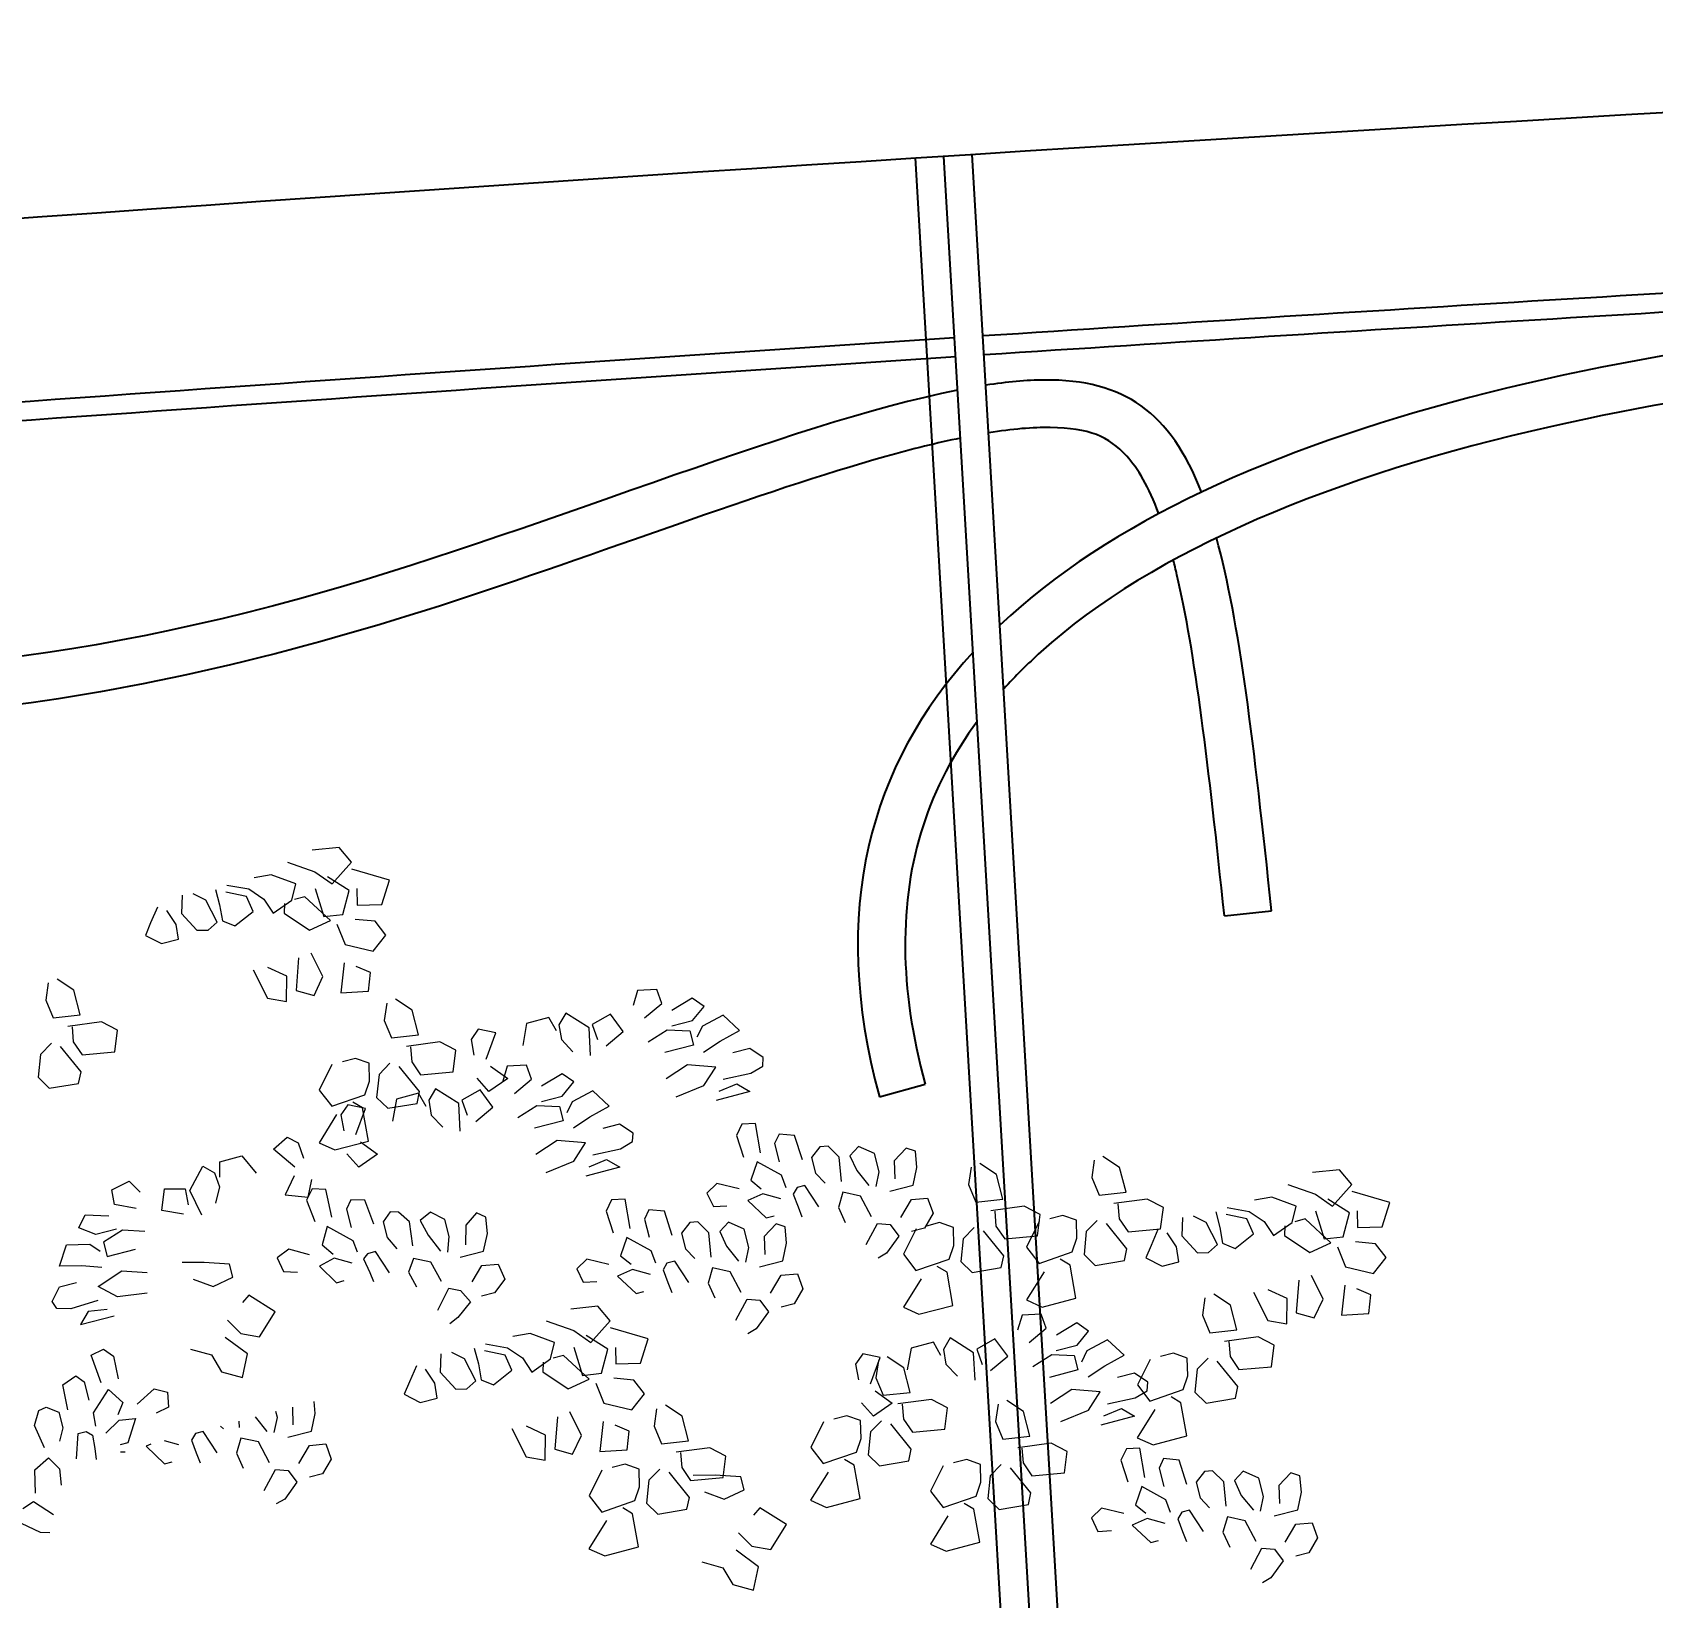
# Model space of a CAD drawing. Header units: metres. Extents: x 10 to 239, y 2 to 253.
# Drawn here: x 50.102 to 51.81, y 174.315 to 175.965 of the extents above; entities that cross this region are included whole.
import ezdxf

# ---------------------------------------------------------------- set-up
doc = ezdxf.new("R2010")
doc.units = ezdxf.units.M
doc.header["$MEASUREMENT"] = 0
doc.layers.get('Defpoints').update_dxf_attribs({"color": 9})
for name, color, linetype in [('-cotas', 252, 'Continuous'), ('1', 7, 'Continuous'), ('1estruct arco', 7, 'Continuous'), ('1lianas', 9, 'Continuous')]:
    doc.layers.add(name, color=color, linetype=linetype)
doc.layers.add('bloques veg', color=7, linetype='Continuous', lineweight=0, true_color=0xbbd5a5)
doc.styles.get("Standard").update_dxf_attribs({"font": 'arial.ttf'})
doc.dimstyles.get("Standard").update_dxf_attribs({"dimtxt": 0.18, "dimasz": 0.18, "dimexe": 0.18, "dimexo": 0.0625, "dimgap": 0.09, "dimtad": 0, "dimtih": 1, "dimtoh": 1, "dimdec": 4, "dimzin": 0, "dimdsep": 46, "dimtxsty": 'Standard', "dimcen": 0.09, "dimadec": 0, "dimazin": 0, "dimtfac": 1, "dimtdec": 4, "dimtofl": 0, "dimtmove": 0, "dimatfit": 3, "dimfxl": 1, "dimtolj": 1, "dimtzin": 0, "dimarcsym": 0})

# ---------------------------------------------------------------- blocks, each defined once
blk = doc.blocks.new('*D90')
at = {"layer": '-cotas', "color": 0, "lineweight": -2, "transparency": 16777216}
for p, q in [((35.5997, 175.5332), (35.5997, 162.1857)), ((89.3642, 175.5332), (89.3642, 162.1857)), ((35.7797, 162.3657), (58.2102, 162.3657)), ((89.1842, 162.3657), (59.8709, 162.3657))]:
    blk.add_line(p, q, dxfattribs=at)
at = {"layer": '-cotas', "color": 0, "transparency": 16777216}
for points in [[(35.7797, 162.3957), (35.7797, 162.3357), (35.5997, 162.3657)], [(89.1842, 162.3957), (89.1842, 162.3357), (89.3642, 162.3657)]]:
    blk.add_solid(points, dxfattribs=at)
at = {"layer": 'Defpoints', "color": 0, "transparency": 16777216}
for p in [(35.5997, 175.5957), (89.3642, 175.5957), (89.3642, 162.3657)]:
    blk.add_point(p, dxfattribs=at)
at = {"layer": '-cotas', "color": 0, "transparency": 16777216, "insert": (59.0405, 162.3657), "char_height": 0.3, "attachment_point": 5}
blk.add_mtext('\\A1;53.7645', dxfattribs=at)
blk = doc.blocks.new('A$C0C3707A3')
at = {"layer": 'bloques veg'}
for p, q in [((2.0674, 0.6188), (2.0448, 0.6163)), ((2.0777, 0.6064), (2.0674, 0.6188)), ((2.0243, 0.6061), (2.0473, 0.5983)), ((2.0473, 0.5983), (2.0617, 0.5882)), ((2.0617, 0.5882), (2.0777, 0.6064)), ((2.1096, 0.5917), (2.0781, 0.6007)), ((1.9642, 0.583), (1.9677, 0.57)), ((1.9736, 0.5867), (1.992, 0.5835)), ((1.992, 0.5835), (2.0046, 0.5752)), ((2.0108, 0.5955), (1.9964, 0.5928)), ((2.0314, 0.5882), (2.0108, 0.5955)), ((2.0281, 0.5745), (2.0314, 0.5882)), ((2.0476, 0.5844), (2.055, 0.5608)), ((2.0759, 0.5827), (2.0577, 0.5941)), ((2.0824, 0.5844), (2.0827, 0.5706)), ((2.1034, 0.5714), (2.1096, 0.5917)), ((1.9364, 0.5779), (1.9359, 0.5626)), ((1.9561, 0.5739), (1.9454, 0.5791)), ((1.9657, 0.5555), (1.9561, 0.5739)), ((1.9677, 0.57), (1.9701, 0.5567)), ((1.9902, 0.5772), (1.9729, 0.5807)), ((1.9958, 0.5647), (1.9902, 0.5772)), ((2.0046, 0.5752), (2.0125, 0.5634)), ((2.0125, 0.5634), (2.0281, 0.5745)), ((2.0219, 0.5717), (2.0217, 0.5635)), ((2.0389, 0.5774), (2.0303, 0.5751)), ((2.0605, 0.5576), (2.0389, 0.5774)), ((2.0708, 0.5627), (2.0759, 0.5827)), ((2.0827, 0.5706), (2.1034, 0.5714)), ((1.9159, 0.5677), (1.9101, 0.5546)), ((1.9314, 0.5533), (1.9236, 0.5651)), ((1.9359, 0.5626), (1.9489, 0.5487)), ((1.9701, 0.5567), (1.9805, 0.5525)), ((1.9805, 0.5525), (1.9958, 0.5647)), ((2.0217, 0.5635), (2.043, 0.5494)), ((2.043, 0.5494), (2.0605, 0.5576)), ((2.055, 0.5608), (2.0708, 0.5627)), ((2.0979, 0.5572), (2.0812, 0.5585)), ((2.1068, 0.5456), (2.0979, 0.5572)), ((1.9101, 0.5546), (1.9059, 0.5441)), ((1.9059, 0.5441), (1.9194, 0.5373)), ((1.9335, 0.5411), (1.9314, 0.5533)), ((1.9489, 0.5487), (1.9582, 0.5488)), ((1.9582, 0.5488), (1.9657, 0.5555)), ((2.066, 0.5545), (2.0729, 0.5377)), ((2.0964, 0.5323), (2.1068, 0.5456)), ((1.9194, 0.5373), (1.9335, 0.5411)), ((2.0545, 0.5107), (2.0446, 0.5301)), ((2.0729, 0.5377), (2.0964, 0.5323)), ((1.9961, 0.5159), (2.0082, 0.4924)), ((2.0243, 0.5107), (2.0083, 0.5181)), ((2.0341, 0.5261), (2.0321, 0.4988)), ((2.0723, 0.5224), (2.0697, 0.4973)), ((2.0943, 0.5143), (2.0824, 0.5193)), ((1.8248, 0.5038), (1.8229, 0.4893)), ((1.8462, 0.4979), (1.8322, 0.5069)), ((2.0241, 0.4897), (2.0243, 0.5107)), ((2.0472, 0.4947), (2.0545, 0.5107)), ((2.0926, 0.4988), (2.0943, 0.5143)), ((2.3338, 0.5017), (2.3177, 0.5009)), ((2.3381, 0.4901), (2.3338, 0.5017)), ((1.8229, 0.4893), (1.8291, 0.4747)), ((1.8517, 0.4773), (1.8462, 0.4979)), ((2.0082, 0.4924), (2.0241, 0.4897)), ((2.0321, 0.4988), (2.0472, 0.4947)), ((2.0697, 0.4973), (2.0926, 0.4988)), ((2.108, 0.4889), (2.1061, 0.4744)), ((2.1294, 0.483), (2.1153, 0.4921)), ((2.3177, 0.5009), (2.3141, 0.4883)), ((2.3238, 0.4781), (2.3381, 0.4901)), ((2.3636, 0.4946), (2.3466, 0.4842)), ((2.3735, 0.4879), (2.3636, 0.4946)), ((2.3639, 0.4761), (2.3735, 0.4879)), ((1.8291, 0.4747), (1.8517, 0.4773)), ((2.1061, 0.4744), (2.1123, 0.4598)), ((2.1349, 0.4624), (2.1294, 0.483)), ((2.2437, 0.4776), (2.2252, 0.4726)), ((2.2502, 0.4665), (2.2437, 0.4776)), ((2.2578, 0.4814), (2.2522, 0.4717)), ((2.2774, 0.4692), (2.2578, 0.4814)), ((2.2952, 0.4809), (2.28, 0.4722)), ((2.306, 0.4664), (2.2952, 0.4809)), ((2.3466, 0.4714), (2.3639, 0.4761)), ((2.3895, 0.4806), (2.3722, 0.4713)), ((2.4033, 0.468), (2.3895, 0.4806)), ((1.8695, 0.4716), (1.8415, 0.4675)), ((1.8451, 0.4673), (1.8461, 0.4548)), ((1.883, 0.4647), (1.8695, 0.4716)), ((1.8809, 0.4467), (1.883, 0.4647)), ((2.1123, 0.4598), (2.1349, 0.4624)), ((2.1847, 0.4676), (2.1789, 0.459)), ((2.1995, 0.4646), (2.1847, 0.4676)), ((2.1914, 0.4426), (2.1995, 0.4646)), ((2.2252, 0.4726), (2.222, 0.4543)), ((2.2522, 0.4717), (2.2544, 0.4595)), ((2.2788, 0.4463), (2.2774, 0.4692)), ((2.28, 0.4722), (2.2846, 0.4595)), ((2.2918, 0.4544), (2.306, 0.4664)), ((2.3269, 0.458), (2.3428, 0.4681)), ((2.3428, 0.4681), (2.3616, 0.4673)), ((2.3616, 0.4673), (2.3648, 0.4554)), ((2.3722, 0.4713), (2.3677, 0.462)), ((2.3871, 0.459), (2.4033, 0.468)), ((1.8279, 0.4534), (1.8188, 0.444)), ((1.8528, 0.4298), (1.8355, 0.4508)), ((1.8461, 0.4548), (1.8537, 0.444)), ((2.1527, 0.4567), (2.1247, 0.4527)), ((2.1283, 0.4525), (2.1293, 0.4399)), ((2.1662, 0.4498), (2.1527, 0.4567)), ((2.1641, 0.4318), (2.1662, 0.4498)), ((2.1789, 0.459), (2.1813, 0.4457)), ((2.2544, 0.4595), (2.2641, 0.4493)), ((2.3648, 0.4554), (2.341, 0.449)), ((2.3734, 0.4495), (2.3871, 0.459)), ((2.412, 0.4529), (2.3979, 0.4491)), ((2.4233, 0.4454), (2.412, 0.4529)), ((1.8188, 0.444), (1.8169, 0.4249)), ((1.8537, 0.444), (1.8809, 0.4467)), ((2.0626, 0.4372), (2.052, 0.4158)), ((2.0821, 0.4424), (2.0713, 0.4395)), ((2.0936, 0.4385), (2.0821, 0.4424)), ((2.0941, 0.4235), (2.0936, 0.4385)), ((2.1111, 0.4386), (2.102, 0.4291)), ((2.136, 0.415), (2.1187, 0.436)), ((2.1293, 0.4399), (2.1368, 0.4292)), ((2.1953, 0.4367), (2.2097, 0.4266)), ((2.2092, 0.4369), (2.2056, 0.4243)), ((2.2253, 0.4377), (2.2092, 0.4369)), ((2.2296, 0.4261), (2.2253, 0.4377)), ((2.3599, 0.4389), (2.3421, 0.4272)), ((2.3837, 0.4371), (2.3599, 0.4389)), ((2.3738, 0.4217), (2.3837, 0.4371)), ((2.4129, 0.4322), (2.4229, 0.4383)), ((2.4229, 0.4383), (2.4233, 0.4454)), ((1.8169, 0.4249), (1.8263, 0.4158)), ((1.8508, 0.42), (1.8528, 0.4298)), ((2.0902, 0.412), (2.0941, 0.4235)), ((2.102, 0.4291), (2.1001, 0.41)), ((2.1368, 0.4292), (2.1641, 0.4318)), ((2.194, 0.4154), (2.184, 0.4267)), ((2.2097, 0.4266), (2.194, 0.4154)), ((2.2153, 0.4141), (2.2296, 0.4261)), ((2.2551, 0.4306), (2.2381, 0.4202)), ((2.265, 0.424), (2.2551, 0.4306)), ((2.2554, 0.4121), (2.265, 0.424)), ((2.3508, 0.4121), (2.3738, 0.4217)), ((2.3867, 0.417), (2.4014, 0.4233)), ((2.3898, 0.4272), (2.4129, 0.4322)), ((2.4014, 0.4233), (2.4124, 0.4169)), ((1.8263, 0.4158), (1.8508, 0.42)), ((2.052, 0.4158), (2.0626, 0.4023)), ((2.0626, 0.4023), (2.0902, 0.412)), ((2.1001, 0.41), (2.1095, 0.4009)), ((2.1167, 0.4087), (2.1135, 0.3903)), ((2.1352, 0.4136), (2.1167, 0.4087)), ((2.134, 0.4051), (2.136, 0.415)), ((2.1417, 0.4025), (2.1352, 0.4136)), ((2.1493, 0.4174), (2.1437, 0.4078)), ((2.1437, 0.4078), (2.1459, 0.3955)), ((2.1689, 0.4052), (2.1493, 0.4174)), ((2.1867, 0.4169), (2.1715, 0.4082)), ((2.1715, 0.4082), (2.1761, 0.3955)), ((2.1975, 0.4024), (2.1867, 0.4169)), ((2.2381, 0.4074), (2.2554, 0.4121)), ((2.2637, 0.4073), (2.2592, 0.398)), ((2.281, 0.4166), (2.2637, 0.4073)), ((2.2948, 0.404), (2.281, 0.4166)), ((2.4124, 0.4169), (2.3841, 0.4093)), ((2.0668, 0.3953), (2.0522, 0.3716)), ((2.0762, 0.4036), (2.0704, 0.3951)), ((2.0704, 0.3951), (2.0728, 0.3818)), ((2.091, 0.4006), (2.0762, 0.4036)), ((2.0885, 0.4011), (2.0803, 0.4059)), ((2.0829, 0.3787), (2.091, 0.4006)), ((2.0936, 0.3734), (2.0885, 0.4011)), ((2.1095, 0.4009), (2.134, 0.4051)), ((2.1459, 0.3955), (2.1556, 0.3853)), ((2.1703, 0.3823), (2.1689, 0.4052)), ((2.1833, 0.3904), (2.1975, 0.4024)), ((2.2184, 0.394), (2.2343, 0.4041)), ((2.2343, 0.4041), (2.2531, 0.4033)), ((2.2531, 0.4033), (2.2563, 0.3914)), ((2.2649, 0.3855), (2.2786, 0.395)), ((2.2786, 0.395), (2.2948, 0.404)), ((2.2563, 0.3914), (2.2324, 0.385)), ((2.3035, 0.3889), (2.2894, 0.3851)), ((2.3148, 0.3815), (2.3035, 0.3889)), ((2.3144, 0.3744), (2.3148, 0.3815)), ((2.4057, 0.3895), (2.4013, 0.3802)), ((2.4013, 0.3802), (2.4073, 0.362)), ((2.4172, 0.3903), (2.4057, 0.3895)), ((2.4214, 0.3658), (2.4172, 0.3903)), ((2.4369, 0.3816), (2.4333, 0.3736)), ((2.45, 0.3805), (2.4369, 0.3816)), ((2.4567, 0.3601), (2.45, 0.3805)), ((2.0142, 0.366), (2.0254, 0.3761)), ((2.0321, 0.3511), (2.0142, 0.366)), ((2.0254, 0.3761), (2.0348, 0.3716)), ((2.0348, 0.3716), (2.0394, 0.3588)), ((2.0522, 0.3716), (2.0654, 0.3658)), ((2.0654, 0.3658), (2.0936, 0.3734)), ((2.0868, 0.3727), (2.1012, 0.3626)), ((2.2514, 0.3749), (2.2336, 0.3632)), ((2.2752, 0.3732), (2.2514, 0.3749)), ((2.2653, 0.3577), (2.2752, 0.3732)), ((2.2813, 0.3632), (2.3044, 0.3682)), ((2.3044, 0.3682), (2.3144, 0.3744)), ((2.4333, 0.3736), (2.4373, 0.3584)), ((2.4712, 0.371), (2.4643, 0.3622)), ((2.478, 0.3717), (2.4712, 0.371)), ((2.4874, 0.3626), (2.478, 0.3717)), ((2.5036, 0.3716), (2.4964, 0.3638)), ((2.5168, 0.3658), (2.5036, 0.3716)), ((2.5434, 0.3706), (2.5335, 0.3598)), ((2.5511, 0.368), (2.5434, 0.3706)), ((2.5524, 0.3544), (2.5511, 0.368)), ((1.9693, 0.3424), (1.9694, 0.3552)), ((1.9694, 0.3552), (1.9878, 0.3602)), ((1.9878, 0.3602), (1.9998, 0.3459)), ((2.0855, 0.3514), (2.0755, 0.3627)), ((2.1012, 0.3626), (2.0855, 0.3514)), ((2.2423, 0.3481), (2.2653, 0.3577)), ((2.3039, 0.3529), (2.2756, 0.3454)), ((2.2782, 0.353), (2.2928, 0.3593)), ((2.2928, 0.3593), (2.3039, 0.3529)), ((2.4188, 0.3581), (2.4136, 0.3428)), ((2.4392, 0.3473), (2.4188, 0.3581)), ((2.4643, 0.3622), (2.4677, 0.3491)), ((2.4894, 0.3422), (2.4874, 0.3626)), ((2.4964, 0.3638), (2.5021, 0.3514)), ((2.5209, 0.3506), (2.5168, 0.3658)), ((2.5335, 0.3598), (2.5341, 0.3448)), ((2.5494, 0.3396), (2.5524, 0.3544)), ((2.5977, 0.3549), (2.5957, 0.3404)), ((2.619, 0.349), (2.605, 0.358)), ((2.7006, 0.3615), (2.6987, 0.347)), ((2.722, 0.3556), (2.7079, 0.3646)), ((2.7275, 0.335), (2.722, 0.3556)), ((2.906, 0.3549), (2.8834, 0.3523)), ((2.9163, 0.3425), (2.906, 0.3549)), ((1.9444, 0.3311), (1.9552, 0.3514)), ((1.9552, 0.3514), (1.9649, 0.3459)), ((1.9649, 0.3459), (1.9692, 0.3342)), ((2.0317, 0.344), (2.0243, 0.3281)), ((2.0434, 0.3262), (2.0465, 0.341)), ((2.3853, 0.3399), (2.377, 0.3318)), ((2.4039, 0.3355), (2.3853, 0.3399)), ((2.4136, 0.3428), (2.4224, 0.3358)), ((2.4431, 0.3367), (2.4392, 0.3473)), ((2.4677, 0.3491), (2.4758, 0.3408)), ((2.5021, 0.3514), (2.5123, 0.339)), ((2.5184, 0.3383), (2.5209, 0.3506)), ((2.5299, 0.3344), (2.5494, 0.3396)), ((2.5957, 0.3404), (2.602, 0.3258)), ((2.6246, 0.3283), (2.619, 0.349)), ((2.6987, 0.347), (2.7049, 0.3324)), ((2.8628, 0.3422), (2.8859, 0.3344)), ((2.9002, 0.3243), (2.9163, 0.3425)), ((1.8793, 0.3311), (1.8936, 0.3384)), ((1.8814, 0.3188), (1.8793, 0.3311)), ((1.8936, 0.3384), (1.903, 0.3293)), ((1.921, 0.3143), (1.9231, 0.3324)), ((1.9231, 0.3324), (1.9406, 0.3324)), ((1.9406, 0.3324), (1.943, 0.3191)), ((1.9546, 0.3105), (1.9444, 0.3311)), ((1.9692, 0.3342), (1.9659, 0.3205)), ((2.0243, 0.3281), (2.0434, 0.3262)), ((2.0466, 0.333), (2.0421, 0.3236)), ((2.0583, 0.3326), (2.0466, 0.333)), ((2.0633, 0.3095), (2.0583, 0.3326)), ((2.2972, 0.3256), (2.2928, 0.3162)), ((2.3087, 0.3263), (2.2972, 0.3256)), ((2.3129, 0.3018), (2.3087, 0.3263)), ((2.377, 0.3318), (2.3824, 0.3205)), ((2.4236, 0.3315), (2.4112, 0.3258)), ((2.4112, 0.3258), (2.4267, 0.3114)), ((2.4387, 0.3274), (2.4236, 0.3315)), ((2.4524, 0.3369), (2.4492, 0.3314)), ((2.4492, 0.3314), (2.4532, 0.3208)), ((2.4589, 0.3386), (2.4524, 0.3369)), ((2.4707, 0.3208), (2.4589, 0.3386)), ((2.4906, 0.3332), (2.487, 0.3206)), ((2.5054, 0.3302), (2.4906, 0.3332)), ((2.5147, 0.3129), (2.5054, 0.3302)), ((2.5392, 0.3125), (2.548, 0.3276)), ((2.548, 0.3276), (2.5616, 0.3289)), ((2.5616, 0.3289), (2.5662, 0.3162)), ((2.602, 0.3258), (2.6246, 0.3283)), ((2.7049, 0.3324), (2.7275, 0.335)), ((2.7453, 0.3293), (2.7173, 0.3253)), ((2.7588, 0.3224), (2.7453, 0.3293)), ((2.8494, 0.3316), (2.835, 0.3289)), ((2.87, 0.3243), (2.8494, 0.3316)), ((2.8859, 0.3344), (2.9002, 0.3243)), ((2.9145, 0.3188), (2.8963, 0.3302)), ((2.9481, 0.3278), (2.9166, 0.3368)), ((2.9419, 0.3075), (2.9481, 0.3278)), ((1.8997, 0.3156), (1.8814, 0.3188)), ((1.9393, 0.3111), (1.921, 0.3143)), ((2.0421, 0.3236), (2.0492, 0.3057)), ((2.0791, 0.3242), (2.0755, 0.3163)), ((2.0755, 0.3163), (2.0795, 0.3011)), ((2.0909, 0.3239), (2.0791, 0.3242)), ((2.0986, 0.3038), (2.0909, 0.3239)), ((2.112, 0.3144), (2.1062, 0.3059)), ((2.1191, 0.314), (2.112, 0.3144)), ((2.1282, 0.306), (2.1191, 0.314)), ((2.1458, 0.3142), (2.1372, 0.3072)), ((2.1579, 0.3081), (2.1458, 0.3142)), ((2.1843, 0.314), (2.1754, 0.3035)), ((2.1922, 0.3103), (2.1843, 0.314)), ((2.2928, 0.3162), (2.2988, 0.2981)), ((2.3284, 0.3176), (2.3248, 0.3097)), ((2.3415, 0.3165), (2.3284, 0.3176)), ((2.3482, 0.2962), (2.3415, 0.3165)), ((2.3824, 0.3205), (2.3938, 0.3212)), ((2.4267, 0.3114), (2.4332, 0.3131)), ((2.4532, 0.3208), (2.4566, 0.3124)), ((2.487, 0.3206), (2.4927, 0.3081)), ((2.5662, 0.3162), (2.559, 0.3038)), ((2.6424, 0.3226), (2.6144, 0.3186)), ((2.6179, 0.3184), (2.6189, 0.3059)), ((2.6558, 0.3158), (2.6424, 0.3226)), ((2.6537, 0.2978), (2.6558, 0.3158)), ((2.6747, 0.315), (2.6638, 0.3121)), ((2.6862, 0.3111), (2.6747, 0.315)), ((2.7208, 0.3251), (2.7219, 0.3125)), ((2.7219, 0.3125), (2.7294, 0.3018)), ((2.7566, 0.3044), (2.7588, 0.3224)), ((2.775, 0.314), (2.7744, 0.2987)), ((2.7947, 0.3099), (2.784, 0.3152)), ((2.8027, 0.3191), (2.8062, 0.306)), ((2.8287, 0.3132), (2.8115, 0.3168)), ((2.8122, 0.3228), (2.8305, 0.3195)), ((2.8344, 0.3008), (2.8287, 0.3132)), ((2.8305, 0.3195), (2.8432, 0.3113)), ((2.8666, 0.3106), (2.87, 0.3243)), ((2.8775, 0.3135), (2.8688, 0.3112)), ((2.8991, 0.2937), (2.8775, 0.3135)), ((2.8861, 0.3205), (2.8936, 0.2969)), ((2.9094, 0.2988), (2.9145, 0.3188)), ((2.921, 0.3205), (2.9212, 0.3066)), ((1.8517, 0.2993), (1.857, 0.31)), ((1.866, 0.2938), (1.8517, 0.2993)), ((1.857, 0.31), (1.8769, 0.3095)), ((1.8834, 0.2984), (1.866, 0.2938)), ((2.0596, 0.3016), (2.0555, 0.2865)), ((2.0814, 0.2899), (2.0596, 0.3016)), ((2.1062, 0.3059), (2.1097, 0.2929)), ((2.1313, 0.2859), (2.1282, 0.306)), ((2.1372, 0.3072), (2.144, 0.2951)), ((2.1617, 0.294), (2.1579, 0.3081)), ((2.1754, 0.3035), (2.1752, 0.2871)), ((2.1935, 0.2967), (2.1922, 0.3103)), ((2.3248, 0.3097), (2.3288, 0.2945)), ((2.3627, 0.307), (2.3558, 0.2982)), ((2.3558, 0.2982), (2.3592, 0.2852)), ((2.3695, 0.3077), (2.3627, 0.307)), ((2.3789, 0.2986), (2.3695, 0.3077)), ((2.3809, 0.2782), (2.3789, 0.2986)), ((2.3951, 0.3076), (2.3879, 0.2998)), ((2.3879, 0.2998), (2.3936, 0.2874)), ((2.4083, 0.3018), (2.3951, 0.3076)), ((2.4124, 0.2866), (2.4083, 0.3018)), ((2.4349, 0.3066), (2.425, 0.2958)), ((2.4426, 0.304), (2.4349, 0.3066)), ((2.4439, 0.2904), (2.4426, 0.304)), ((2.5105, 0.2896), (2.5197, 0.3072)), ((2.5197, 0.3072), (2.5303, 0.3066)), ((2.5303, 0.3066), (2.5376, 0.2969)), ((2.5522, 0.3031), (2.5417, 0.2817)), ((2.559, 0.3038), (2.5482, 0.3009)), ((2.5717, 0.3084), (2.5609, 0.3055)), ((2.5833, 0.3045), (2.5717, 0.3084)), ((2.5838, 0.2895), (2.5833, 0.3045)), ((2.6007, 0.3045), (2.5916, 0.2951)), ((2.6256, 0.2809), (2.6084, 0.3019)), ((2.6189, 0.3059), (2.6265, 0.2951)), ((2.6551, 0.3098), (2.6446, 0.2883)), ((2.6867, 0.2961), (2.6862, 0.3111)), ((2.6945, 0.3017), (2.6927, 0.2826)), ((2.7036, 0.3111), (2.6945, 0.3017)), ((2.7286, 0.2876), (2.7113, 0.3085)), ((2.7294, 0.3018), (2.7566, 0.3044)), ((2.7544, 0.3038), (2.7487, 0.2906)), ((2.77, 0.2894), (2.7621, 0.3012)), ((2.7744, 0.2987), (2.7875, 0.2847)), ((2.8043, 0.2916), (2.7947, 0.3099)), ((2.8062, 0.306), (2.8086, 0.2927)), ((2.819, 0.2885), (2.8344, 0.3008)), ((2.8432, 0.3113), (2.851, 0.2994)), ((2.851, 0.2994), (2.8666, 0.3106)), ((2.8604, 0.3078), (2.8603, 0.2996)), ((2.8603, 0.2996), (2.8815, 0.2855)), ((2.8936, 0.2969), (2.9094, 0.2988)), ((2.9212, 0.3066), (2.9419, 0.3075)), ((1.8359, 0.2671), (1.8416, 0.2849)), ((1.8416, 0.2849), (1.8612, 0.2855)), ((1.8612, 0.2855), (1.8698, 0.2797)), ((1.8883, 0.2974), (1.8724, 0.2873)), ((1.8724, 0.2873), (1.8756, 0.2754)), ((1.9071, 0.2966), (1.8883, 0.2974)), ((2.0555, 0.2865), (2.0646, 0.2785)), ((2.0851, 0.2805), (2.0814, 0.2899)), ((2.1097, 0.2929), (2.118, 0.2835)), ((2.144, 0.2951), (2.1545, 0.2816)), ((2.1606, 0.2809), (2.1617, 0.294)), ((2.1905, 0.282), (2.1935, 0.2967)), ((2.3103, 0.2942), (2.3051, 0.2788)), ((2.3307, 0.2833), (2.3103, 0.2942)), ((2.3592, 0.2852), (2.3673, 0.2769)), ((2.3936, 0.2874), (2.4038, 0.275)), ((2.4099, 0.2743), (2.4124, 0.2866)), ((2.425, 0.2958), (2.4256, 0.2808)), ((2.4409, 0.2756), (2.4439, 0.2904)), ((2.5376, 0.2969), (2.5275, 0.2826)), ((2.5799, 0.278), (2.5838, 0.2895)), ((2.5916, 0.2951), (2.5897, 0.276)), ((2.6265, 0.2951), (2.6537, 0.2978)), ((2.6446, 0.2883), (2.6552, 0.2749)), ((2.6552, 0.2749), (2.6828, 0.2846)), ((2.6828, 0.2846), (2.6867, 0.2961)), ((2.7265, 0.2777), (2.7286, 0.2876)), ((2.7487, 0.2906), (2.7445, 0.2802)), ((2.7721, 0.2771), (2.77, 0.2894)), ((2.7875, 0.2847), (2.7967, 0.2849)), ((2.7967, 0.2849), (2.8043, 0.2916)), ((2.8086, 0.2927), (2.819, 0.2885)), ((2.8815, 0.2855), (2.8991, 0.2937)), ((2.9046, 0.2905), (2.9114, 0.2737)), ((2.9364, 0.2932), (2.9198, 0.2946)), ((2.9454, 0.2817), (2.9364, 0.2932)), ((1.8756, 0.2754), (1.8994, 0.2818)), ((2.0275, 0.2825), (2.0178, 0.2752)), ((2.0178, 0.2752), (2.0232, 0.2639)), ((2.045, 0.2779), (2.0275, 0.2825)), ((2.0655, 0.2752), (2.0534, 0.2685)), ((2.0806, 0.2711), (2.0655, 0.2752)), ((2.0935, 0.2792), (2.0901, 0.2748)), ((2.0901, 0.2748), (2.0954, 0.2635)), ((2.1, 0.281), (2.0935, 0.2792)), ((2.1118, 0.2632), (2.1, 0.281)), ((2.1318, 0.2755), (2.1279, 0.264)), ((2.1465, 0.2725), (2.1318, 0.2755)), ((2.1555, 0.2563), (2.1465, 0.2725)), ((2.171, 0.2767), (2.1905, 0.282)), ((2.1891, 0.2699), (2.2027, 0.2713)), ((2.2027, 0.2713), (2.2084, 0.2588)), ((2.2768, 0.2759), (2.2685, 0.2678)), ((2.2954, 0.2716), (2.2768, 0.2759)), ((2.3051, 0.2788), (2.3139, 0.2719)), ((2.3346, 0.2728), (2.3307, 0.2833)), ((2.3439, 0.2729), (2.3407, 0.2674)), ((2.3504, 0.2747), (2.3439, 0.2729)), ((2.3622, 0.2569), (2.3504, 0.2747)), ((2.4214, 0.2704), (2.4409, 0.2756)), ((2.5275, 0.2826), (2.5205, 0.2783)), ((2.5417, 0.2817), (2.5522, 0.2682)), ((2.5522, 0.2682), (2.5799, 0.278)), ((2.5782, 0.267), (2.5699, 0.2718)), ((2.5897, 0.276), (2.5992, 0.2669)), ((2.5992, 0.2669), (2.6236, 0.2711)), ((2.6236, 0.2711), (2.6256, 0.2809)), ((2.6811, 0.2737), (2.6728, 0.2785)), ((2.6862, 0.246), (2.6811, 0.2737)), ((2.6927, 0.2826), (2.7021, 0.2735)), ((2.7021, 0.2735), (2.7265, 0.2777)), ((2.7445, 0.2802), (2.758, 0.2733)), ((2.758, 0.2733), (2.7721, 0.2771)), ((2.9114, 0.2737), (2.935, 0.2684)), ((2.935, 0.2684), (2.9454, 0.2817)), ((1.8544, 0.2674), (1.8359, 0.2671)), ((1.8711, 0.2661), (1.8544, 0.2674)), ((1.8684, 0.2502), (1.888, 0.2636)), ((1.888, 0.2636), (1.9093, 0.2623)), ((1.9568, 0.271), (1.9383, 0.2707)), ((1.9781, 0.2697), (1.9568, 0.271)), ((1.9645, 0.251), (1.981, 0.2589)), ((1.981, 0.2589), (1.9781, 0.2697)), ((2.0232, 0.2639), (2.0349, 0.2635)), ((2.0534, 0.2685), (2.0675, 0.2548)), ((2.0954, 0.2635), (2.0985, 0.2561)), ((2.1279, 0.264), (2.1346, 0.2518)), ((2.1811, 0.2562), (2.1891, 0.2699)), ((2.2084, 0.2588), (2.1998, 0.2472)), ((2.2685, 0.2678), (2.2739, 0.2565)), ((2.3151, 0.2675), (2.3027, 0.2619)), ((2.3027, 0.2619), (2.3182, 0.2474)), ((2.3302, 0.2634), (2.3151, 0.2675)), ((2.3407, 0.2674), (2.3447, 0.2569)), ((2.3821, 0.2692), (2.3785, 0.2566)), ((2.3969, 0.2662), (2.3821, 0.2692)), ((2.4062, 0.2489), (2.3969, 0.2662)), ((2.4307, 0.2485), (2.4395, 0.2636)), ((2.4395, 0.2636), (2.4531, 0.2649)), ((2.4531, 0.2649), (2.4577, 0.2522)), ((2.5565, 0.2612), (2.5419, 0.2375)), ((2.5833, 0.2393), (2.5782, 0.267)), ((2.6594, 0.2679), (2.6448, 0.2442)), ((2.8726, 0.2622), (2.8706, 0.2349)), ((2.8931, 0.2467), (2.8832, 0.2662)), ((2.9109, 0.2585), (2.9083, 0.2334)), ((1.8299, 0.2376), (1.8359, 0.2497)), ((1.8359, 0.2497), (1.85, 0.2534)), ((1.8846, 0.2418), (1.8684, 0.2502)), ((1.9093, 0.2449), (1.8846, 0.2418)), ((1.9478, 0.257), (1.9645, 0.251)), ((2.0675, 0.2548), (2.074, 0.2566)), ((2.1526, 0.2323), (2.1616, 0.2509)), ((2.1616, 0.2509), (2.1714, 0.2489)), ((2.1714, 0.2489), (2.1798, 0.2395)), ((2.1998, 0.2472), (2.189, 0.2443)), ((2.2739, 0.2565), (2.2853, 0.2572)), ((2.3182, 0.2474), (2.3247, 0.2492)), ((2.3447, 0.2569), (2.3481, 0.2485)), ((2.3785, 0.2566), (2.3842, 0.2442)), ((2.4577, 0.2522), (2.4505, 0.2398)), ((2.6448, 0.2442), (2.658, 0.2384)), ((2.658, 0.2384), (2.6862, 0.246)), ((2.7941, 0.247), (2.7922, 0.2325)), ((2.8155, 0.2411), (2.8014, 0.2501)), ((2.8346, 0.252), (2.8468, 0.2285)), ((2.8628, 0.2468), (2.8469, 0.2541)), ((2.8626, 0.2258), (2.8628, 0.2468)), ((2.8857, 0.2308), (2.8931, 0.2467)), ((2.9328, 0.2504), (2.921, 0.2554)), ((2.9312, 0.2348), (2.9328, 0.2504)), ((1.8338, 0.2316), (1.8299, 0.2376)), ((1.8455, 0.2313), (1.8338, 0.2316)), ((1.868, 0.2385), (1.8455, 0.2313)), ((1.8758, 0.2312), (1.86, 0.2293)), ((1.9943, 0.2439), (1.989, 0.2378)), ((2.0166, 0.2301), (1.9943, 0.2439)), ((2.1798, 0.2395), (2.1694, 0.2263)), ((2.2864, 0.2367), (2.2638, 0.2341)), ((2.2967, 0.2243), (2.2864, 0.2367)), ((2.4019, 0.2257), (2.4112, 0.2433)), ((2.4112, 0.2433), (2.4218, 0.2426)), ((2.4291, 0.2329), (2.419, 0.2186)), ((2.4218, 0.2426), (2.4291, 0.2329)), ((2.4505, 0.2398), (2.4396, 0.2369)), ((2.5419, 0.2375), (2.555, 0.2318)), ((2.555, 0.2318), (2.5833, 0.2393)), ((2.6412, 0.2316), (2.6376, 0.219)), ((2.6572, 0.2324), (2.6412, 0.2316)), ((2.6615, 0.2207), (2.6572, 0.2324)), ((2.7922, 0.2325), (2.7984, 0.2179)), ((2.821, 0.2204), (2.8155, 0.2411)), ((2.8706, 0.2349), (2.8857, 0.2308)), ((2.9083, 0.2334), (2.9312, 0.2348)), ((1.86, 0.2293), (1.8536, 0.2183)), ((1.8536, 0.2183), (1.8819, 0.2259)), ((1.9767, 0.2228), (1.9878, 0.2118)), ((2.0036, 0.2091), (2.0166, 0.2301)), ((2.1694, 0.2263), (2.1627, 0.221)), ((2.2433, 0.224), (2.2663, 0.2162)), ((2.2807, 0.2061), (2.2967, 0.2243)), ((2.3286, 0.2096), (2.2971, 0.2186)), ((2.419, 0.2186), (2.412, 0.2144)), ((2.6473, 0.2088), (2.6615, 0.2207)), ((2.6871, 0.2253), (2.6701, 0.2149)), ((2.697, 0.2186), (2.6871, 0.2253)), ((2.6874, 0.2067), (2.697, 0.2186)), ((2.7984, 0.2179), (2.821, 0.2204)), ((2.8468, 0.2285), (2.8626, 0.2258)), ((1.9935, 0.1948), (1.9747, 0.2084)), ((1.9878, 0.2118), (2.0036, 0.2091)), ((2.1926, 0.2046), (2.211, 0.2013)), ((2.2298, 0.2134), (2.2154, 0.2107)), ((2.2504, 0.2061), (2.2298, 0.2134)), ((2.2471, 0.1924), (2.2504, 0.2061)), ((2.2663, 0.2162), (2.2807, 0.2061)), ((2.2949, 0.2006), (2.2767, 0.212)), ((2.3224, 0.1893), (2.3286, 0.2096)), ((2.5487, 0.2033), (2.5455, 0.185)), ((2.5672, 0.2083), (2.5487, 0.2033)), ((2.5736, 0.1972), (2.5672, 0.2083)), ((2.5813, 0.212), (2.5757, 0.2024)), ((2.6008, 0.1998), (2.5813, 0.212)), ((2.6186, 0.2116), (2.6035, 0.2029)), ((2.6295, 0.197), (2.6186, 0.2116)), ((2.67, 0.2021), (2.6874, 0.2067)), ((2.7129, 0.2113), (2.6956, 0.202)), ((2.7268, 0.1987), (2.7129, 0.2113)), ((2.8388, 0.2147), (2.8108, 0.2107)), ((2.8144, 0.2105), (2.8154, 0.198)), ((2.8523, 0.2079), (2.8388, 0.2147)), ((2.8501, 0.1898), (2.8523, 0.2079)), ((1.8628, 0.1929), (1.8731, 0.1979)), ((1.8714, 0.1696), (1.8628, 0.1929)), ((1.8731, 0.1979), (1.8816, 0.1921)), ((1.8816, 0.1921), (1.8855, 0.1733)), ((1.946, 0.1983), (1.9635, 0.1937)), ((1.9635, 0.1937), (1.972, 0.1797)), ((1.9895, 0.1751), (1.9935, 0.1948)), ((2.1554, 0.1958), (2.1549, 0.1805)), ((2.1751, 0.1917), (2.1644, 0.197)), ((2.1847, 0.1734), (2.1751, 0.1917)), ((2.1832, 0.2009), (2.1867, 0.1878)), ((2.2092, 0.195), (2.1919, 0.1986)), ((2.2148, 0.1826), (2.2092, 0.195)), ((2.211, 0.2013), (2.2236, 0.1931)), ((2.2236, 0.1931), (2.2315, 0.1812)), ((2.2315, 0.1812), (2.2471, 0.1924)), ((2.2579, 0.1953), (2.2493, 0.193)), ((2.2795, 0.1755), (2.2579, 0.1953)), ((2.2665, 0.2023), (2.274, 0.1787)), ((2.2898, 0.1806), (2.2949, 0.2006)), ((2.3014, 0.2023), (2.3017, 0.1884)), ((2.5082, 0.1983), (2.5023, 0.1897)), ((2.5229, 0.1952), (2.5082, 0.1983)), ((2.5149, 0.1733), (2.5229, 0.1952)), ((2.5213, 0.1928), (2.5193, 0.1783)), ((2.5426, 0.1869), (2.5286, 0.1959)), ((2.5757, 0.2024), (2.5778, 0.1902)), ((2.5778, 0.1902), (2.5875, 0.18)), ((2.6023, 0.177), (2.6008, 0.1998)), ((2.6035, 0.2029), (2.6081, 0.1901)), ((2.6152, 0.1851), (2.6295, 0.197)), ((2.6504, 0.1887), (2.6663, 0.1987)), ((2.6663, 0.1987), (2.6851, 0.198)), ((2.6851, 0.198), (2.6883, 0.186)), ((2.6956, 0.202), (2.6912, 0.1926)), ((2.7106, 0.1897), (2.7268, 0.1987)), ((2.7486, 0.1952), (2.7381, 0.1738)), ((2.7682, 0.2005), (2.7573, 0.1976)), ((2.7797, 0.1966), (2.7682, 0.2005)), ((2.7802, 0.1816), (2.7797, 0.1966)), ((2.7971, 0.1966), (2.788, 0.1872)), ((2.8221, 0.173), (2.8048, 0.194)), ((2.8154, 0.198), (2.8229, 0.1872)), ((2.8229, 0.1872), (2.8501, 0.1898)), ((1.972, 0.1797), (1.9895, 0.1751)), ((2.1349, 0.1856), (2.1291, 0.1724)), ((2.1504, 0.1712), (2.1426, 0.183)), ((2.1549, 0.1805), (2.1679, 0.1665)), ((2.1867, 0.1878), (2.1891, 0.1745)), ((2.1995, 0.1703), (2.2148, 0.1826)), ((2.2409, 0.1896), (2.2407, 0.1814)), ((2.2407, 0.1814), (2.262, 0.1673)), ((2.274, 0.1787), (2.2898, 0.1806)), ((2.3169, 0.175), (2.3002, 0.1764)), ((2.3017, 0.1884), (2.3224, 0.1893)), ((2.5023, 0.1897), (2.5047, 0.1764)), ((2.5193, 0.1783), (2.5256, 0.1637)), ((2.5481, 0.1663), (2.5426, 0.1869)), ((2.6883, 0.186), (2.6644, 0.1796)), ((2.6968, 0.1802), (2.7106, 0.1897)), ((2.7355, 0.1836), (2.7214, 0.1798)), ((2.7468, 0.1761), (2.7355, 0.1836)), ((2.7763, 0.1701), (2.7802, 0.1816)), ((2.788, 0.1872), (2.7862, 0.1681)), ((1.8392, 0.1679), (1.85, 0.1755)), ((1.8437, 0.147), (1.8392, 0.1679)), ((1.85, 0.1755), (1.8572, 0.1704)), ((1.8572, 0.1704), (1.8612, 0.1552)), ((1.8652, 0.1447), (1.8774, 0.1642)), ((1.8774, 0.1642), (1.8896, 0.1535)), ((1.9016, 0.1521), (1.9156, 0.1651)), ((1.9156, 0.1651), (1.9268, 0.1623)), ((2.1291, 0.1724), (2.1249, 0.162)), ((2.1525, 0.1589), (2.1504, 0.1712)), ((2.1679, 0.1665), (2.1772, 0.1667)), ((2.1772, 0.1667), (2.1847, 0.1734)), ((2.1891, 0.1745), (2.1995, 0.1703)), ((2.262, 0.1673), (2.2795, 0.1755)), ((2.285, 0.1723), (2.2919, 0.1555)), ((2.3154, 0.1502), (2.3258, 0.1635)), ((2.3258, 0.1635), (2.3169, 0.175)), ((2.5188, 0.1674), (2.5331, 0.1573)), ((2.5256, 0.1637), (2.5481, 0.1663)), ((2.6834, 0.1696), (2.6656, 0.1579)), ((2.7071, 0.1678), (2.6834, 0.1696)), ((2.6973, 0.1524), (2.7071, 0.1678)), ((2.7133, 0.1578), (2.7364, 0.1629)), ((2.7364, 0.1629), (2.7464, 0.169)), ((2.7381, 0.1738), (2.7487, 0.1603)), ((2.7464, 0.169), (2.7468, 0.1761)), ((2.7487, 0.1603), (2.7763, 0.1701)), ((2.7746, 0.1591), (2.7663, 0.1639)), ((2.7862, 0.1681), (2.7956, 0.1589)), ((2.7956, 0.1589), (2.8201, 0.1632)), ((2.8201, 0.1632), (2.8221, 0.173)), ((1.8194, 0.1463), (1.8256, 0.1492)), ((1.8256, 0.1492), (1.8361, 0.145)), ((1.8896, 0.1535), (1.8854, 0.1431)), ((1.9278, 0.1498), (1.9176, 0.1447)), ((1.9268, 0.1623), (1.9278, 0.1498)), ((2.0315, 0.1504), (2.032, 0.1358)), ((2.0504, 0.1454), (2.0495, 0.1552)), ((2.1249, 0.162), (2.1384, 0.1551)), ((2.1384, 0.1551), (2.1525, 0.1589)), ((2.2919, 0.1555), (2.3154, 0.1502)), ((2.3361, 0.1511), (2.3342, 0.1366)), ((2.3575, 0.1452), (2.3434, 0.1542)), ((2.5175, 0.1461), (2.5075, 0.1574)), ((2.5331, 0.1573), (2.5175, 0.1461)), ((2.566, 0.1606), (2.5379, 0.1566)), ((2.5415, 0.1564), (2.5425, 0.1438)), ((2.5794, 0.1537), (2.566, 0.1606)), ((2.5773, 0.1357), (2.5794, 0.1537)), ((2.6216, 0.1569), (2.6197, 0.1424)), ((2.643, 0.151), (2.6289, 0.16)), ((2.6485, 0.1303), (2.643, 0.151)), ((2.6743, 0.1427), (2.6973, 0.1524)), ((2.7102, 0.1477), (2.7248, 0.1539)), ((2.7248, 0.1539), (2.7358, 0.1476)), ((2.7529, 0.1533), (2.7383, 0.1296)), ((2.7797, 0.1314), (2.7746, 0.1591)), ((1.8158, 0.1337), (1.8194, 0.1463)), ((1.8361, 0.145), (1.8395, 0.132)), ((1.8671, 0.1335), (1.8652, 0.1447)), ((1.8756, 0.1277), (1.8866, 0.1387)), ((1.8866, 0.1387), (1.9002, 0.1401)), ((1.9002, 0.1401), (1.894, 0.1198)), ((1.9874, 0.1332), (1.9869, 0.1385)), ((2.0003, 0.1421), (2.0103, 0.13)), ((2.0163, 0.1293), (2.0189, 0.1416)), ((2.0189, 0.1416), (2.0175, 0.1467)), ((2.0474, 0.1306), (2.0504, 0.1454)), ((2.2433, 0.1286), (2.2273, 0.1359)), ((2.2531, 0.144), (2.2511, 0.1167)), ((2.2735, 0.1285), (2.2636, 0.148)), ((2.2913, 0.1403), (2.2887, 0.1151)), ((2.3132, 0.1322), (2.3014, 0.1372)), ((2.3342, 0.1366), (2.3404, 0.122)), ((2.363, 0.1246), (2.3575, 0.1452)), ((2.4758, 0.1411), (2.4652, 0.1196)), ((2.4953, 0.1463), (2.4845, 0.1434)), ((2.5068, 0.1424), (2.4953, 0.1463)), ((2.5074, 0.1274), (2.5068, 0.1424)), ((2.5243, 0.1424), (2.5152, 0.133)), ((2.5492, 0.1189), (2.532, 0.1398)), ((2.5425, 0.1438), (2.5501, 0.1331)), ((2.5501, 0.1331), (2.5773, 0.1357)), ((2.6197, 0.1424), (2.6259, 0.1278)), ((2.7358, 0.1476), (2.7076, 0.14)), ((1.8243, 0.1151), (1.8158, 0.1337)), ((1.8395, 0.132), (1.8367, 0.1207)), ((1.8512, 0.106), (1.8524, 0.1273)), ((1.8524, 0.1273), (1.859, 0.129)), ((1.859, 0.129), (1.8645, 0.1258)), ((1.8645, 0.1258), (1.8663, 0.1147)), ((1.9504, 0.1279), (1.9472, 0.1224)), ((1.9472, 0.1224), (1.9512, 0.1118)), ((1.9569, 0.1297), (1.9504, 0.1279)), ((1.9687, 0.1119), (1.9569, 0.1297)), ((1.9714, 0.1343), (1.9738, 0.1319)), ((1.9886, 0.1242), (1.985, 0.1116)), ((2.0034, 0.1212), (1.9886, 0.1242)), ((2.0279, 0.1254), (2.0474, 0.1306)), ((2.2151, 0.1338), (2.2272, 0.1103)), ((2.2431, 0.1076), (2.2433, 0.1286)), ((2.2661, 0.1126), (2.2735, 0.1285)), ((2.3116, 0.1166), (2.3132, 0.1322)), ((2.3404, 0.122), (2.363, 0.1246)), ((2.5035, 0.1159), (2.5074, 0.1274)), ((2.5152, 0.133), (2.5133, 0.1139)), ((2.6259, 0.1278), (2.6485, 0.1303)), ((2.6663, 0.1247), (2.6383, 0.1206)), ((2.6798, 0.1178), (2.6663, 0.1247)), ((2.7383, 0.1296), (2.7515, 0.1239)), ((2.7515, 0.1239), (2.7797, 0.1314)), ((1.8663, 0.1147), (1.8675, 0.1057)), ((1.894, 0.1198), (1.8875, 0.118)), ((1.888, 0.112), (1.8918, 0.1122)), ((1.9133, 0.1188), (1.9092, 0.1169)), ((1.9092, 0.1169), (1.9247, 0.1024)), ((1.9367, 0.1184), (1.9245, 0.1217)), ((1.9512, 0.1118), (1.9546, 0.1035)), ((1.985, 0.1116), (1.9907, 0.0992)), ((2.0127, 0.1039), (2.0034, 0.1212)), ((2.0372, 0.1035), (2.046, 0.1186)), ((2.046, 0.1186), (2.0596, 0.1199)), ((2.0596, 0.1199), (2.0641, 0.1072)), ((2.2272, 0.1103), (2.2431, 0.1076)), ((2.2511, 0.1167), (2.2661, 0.1126)), ((2.2887, 0.1151), (2.3116, 0.1166)), ((2.3808, 0.1189), (2.3528, 0.1149)), ((2.3563, 0.1146), (2.3574, 0.1021)), ((2.3943, 0.112), (2.3808, 0.1189)), ((2.3921, 0.094), (2.3943, 0.112)), ((2.4652, 0.1196), (2.4758, 0.1062)), ((2.4758, 0.1062), (2.5035, 0.1159)), ((2.5017, 0.105), (2.4935, 0.1098)), ((2.5133, 0.1139), (2.5227, 0.1048)), ((2.5227, 0.1048), (2.5472, 0.109)), ((2.5472, 0.109), (2.5492, 0.1189)), ((2.5957, 0.1104), (2.5848, 0.1075)), ((2.6072, 0.1065), (2.5957, 0.1104)), ((2.6419, 0.1204), (2.6429, 0.1079)), ((2.6776, 0.0998), (2.6798, 0.1178)), ((2.7292, 0.1202), (2.7247, 0.1109)), ((2.7247, 0.1109), (2.7307, 0.0927)), ((2.7406, 0.121), (2.7292, 0.1202)), ((2.7449, 0.0965), (2.7406, 0.121)), ((2.7604, 0.1123), (2.7567, 0.1043)), ((2.7735, 0.1111), (2.7604, 0.1123)), ((2.7801, 0.0908), (2.7735, 0.1111)), ((1.8164, 0.0967), (1.8277, 0.1067)), ((1.817, 0.0771), (1.8164, 0.0967)), ((1.8277, 0.1067), (1.8371, 0.0976)), ((1.8371, 0.0976), (1.8384, 0.084)), ((1.9247, 0.1024), (1.9312, 0.1042)), ((2.0084, 0.0806), (2.0177, 0.0982)), ((2.0177, 0.0982), (2.0283, 0.0976)), ((2.0283, 0.0976), (2.0356, 0.0879)), ((2.0641, 0.1072), (2.057, 0.0948)), ((2.2906, 0.0994), (2.2801, 0.0779)), ((2.3102, 0.1046), (2.2993, 0.1017)), ((2.3217, 0.1007), (2.3102, 0.1046)), ((2.3222, 0.0857), (2.3217, 0.1007)), ((2.3391, 0.1007), (2.33, 0.0913)), ((2.3641, 0.0772), (2.3468, 0.0981)), ((2.3574, 0.1021), (2.3649, 0.0914)), ((2.3855, 0.0959), (2.367, 0.0956)), ((2.4068, 0.0947), (2.3855, 0.0959)), ((2.48, 0.0992), (2.4654, 0.0755)), ((2.5068, 0.0773), (2.5017, 0.105)), ((2.5762, 0.1051), (2.5656, 0.0837)), ((2.6077, 0.0915), (2.6072, 0.1065)), ((2.6155, 0.0971), (2.6137, 0.078)), ((2.6247, 0.1065), (2.6155, 0.0971)), ((2.6496, 0.0829), (2.6323, 0.1039)), ((2.6429, 0.1079), (2.6504, 0.0971)), ((2.6504, 0.0971), (2.6776, 0.0998)), ((2.7567, 0.1043), (2.7608, 0.0891)), ((2.7946, 0.1017), (2.7877, 0.0928)), ((2.8015, 0.1023), (2.7946, 0.1017)), ((2.8109, 0.0932), (2.8015, 0.1023)), ((2.8271, 0.1022), (2.8198, 0.0945)), ((2.8403, 0.0965), (2.8271, 0.1022)), ((2.8443, 0.0813), (2.8403, 0.0965)), ((2.8669, 0.1013), (2.857, 0.0905)), ((2.8746, 0.0987), (2.8669, 0.1013)), ((2.8759, 0.0851), (2.8746, 0.0987)), ((2.0356, 0.0879), (2.0255, 0.0736)), ((2.057, 0.0948), (2.0461, 0.0919)), ((2.3183, 0.0742), (2.3222, 0.0857)), ((2.33, 0.0913), (2.3282, 0.0722)), ((2.3649, 0.0914), (2.3921, 0.094)), ((2.3765, 0.0819), (2.3932, 0.0759)), ((2.3932, 0.0759), (2.4097, 0.0838)), ((2.4097, 0.0838), (2.4068, 0.0947)), ((2.5656, 0.0837), (2.5762, 0.0703)), ((2.6038, 0.08), (2.6077, 0.0915)), ((2.6476, 0.0731), (2.6496, 0.0829)), ((2.7423, 0.0888), (2.7371, 0.0735)), ((2.7626, 0.078), (2.7423, 0.0888)), ((2.7877, 0.0928), (2.7912, 0.0798)), ((2.8129, 0.0728), (2.8109, 0.0932)), ((2.8198, 0.0945), (2.8255, 0.082)), ((2.8255, 0.082), (2.8358, 0.0697)), ((2.857, 0.0905), (2.8575, 0.0755)), ((2.8729, 0.0703), (2.8759, 0.0851)), ((1.8155, 0.0697), (1.8066, 0.0638)), ((1.8323, 0.0591), (1.8155, 0.0697)), ((2.0255, 0.0736), (2.0184, 0.0694)), ((2.2801, 0.0779), (2.2907, 0.0645)), ((2.2907, 0.0645), (2.3183, 0.0742)), ((2.3166, 0.0633), (2.3083, 0.068)), ((2.3282, 0.0722), (2.3376, 0.0631)), ((2.362, 0.0673), (2.3641, 0.0772)), ((2.423, 0.0688), (2.4177, 0.0627)), ((2.4453, 0.055), (2.423, 0.0688)), ((2.4654, 0.0755), (2.4786, 0.0697)), ((2.4786, 0.0697), (2.5068, 0.0773)), ((2.5762, 0.0703), (2.6038, 0.08)), ((2.6021, 0.0691), (2.5939, 0.0738)), ((2.6072, 0.0413), (2.6021, 0.0691)), ((2.6137, 0.078), (2.6231, 0.0689)), ((2.6231, 0.0689), (2.6476, 0.0731)), ((2.7088, 0.0705), (2.7004, 0.0625)), ((2.7274, 0.0662), (2.7088, 0.0705)), ((2.7371, 0.0735), (2.7459, 0.0665)), ((2.7666, 0.0674), (2.7626, 0.078)), ((2.7824, 0.0693), (2.7759, 0.0676)), ((2.7941, 0.0515), (2.7824, 0.0693)), ((2.7912, 0.0798), (2.7992, 0.0715)), ((2.8418, 0.069), (2.8443, 0.0813)), ((2.8533, 0.0651), (2.8729, 0.0703)), ((2.2949, 0.0575), (2.2803, 0.0338)), ((2.3217, 0.0356), (2.3166, 0.0633)), ((2.3376, 0.0631), (2.362, 0.0673)), ((2.4323, 0.034), (2.4453, 0.055)), ((2.5804, 0.0632), (2.5658, 0.0396)), ((2.7004, 0.0625), (2.7058, 0.0511)), ((2.7471, 0.0622), (2.7346, 0.0565)), ((2.7346, 0.0565), (2.7501, 0.0421)), ((2.7621, 0.0581), (2.7471, 0.0622)), ((2.7759, 0.0676), (2.7727, 0.0621)), ((2.7727, 0.0621), (2.7767, 0.0515)), ((2.8141, 0.0639), (2.8105, 0.0513)), ((2.8289, 0.0608), (2.8141, 0.0639)), ((2.8382, 0.0435), (2.8289, 0.0608)), ((2.8627, 0.0431), (2.8714, 0.0583)), ((2.8714, 0.0583), (2.885, 0.0596)), ((2.885, 0.0596), (2.8896, 0.0469)), ((1.8052, 0.0518), (1.8211, 0.0444)), ((1.8211, 0.0444), (1.8293, 0.0443)), ((2.4054, 0.0478), (2.4165, 0.0368)), ((2.579, 0.0338), (2.6072, 0.0413)), ((2.7058, 0.0511), (2.7173, 0.0519)), ((2.7501, 0.0421), (2.7566, 0.0438)), ((2.7767, 0.0515), (2.7801, 0.0431)), ((2.8105, 0.0513), (2.8162, 0.0388)), ((2.8896, 0.0469), (2.8825, 0.0345)), ((2.2803, 0.0338), (2.2935, 0.028)), ((2.2935, 0.028), (2.3217, 0.0356)), ((2.4222, 0.0197), (2.4035, 0.0333)), ((2.4165, 0.0368), (2.4323, 0.034)), ((2.5658, 0.0396), (2.579, 0.0338)), ((2.8339, 0.0203), (2.8432, 0.0379)), ((2.8432, 0.0379), (2.8538, 0.0373)), ((2.861, 0.0276), (2.8509, 0.0132)), ((2.8538, 0.0373), (2.861, 0.0276)), ((2.8825, 0.0345), (2.8716, 0.0316)), ((2.3747, 0.0233), (2.3923, 0.0186)), ((2.3923, 0.0186), (2.4007, 0.0046)), ((2.4182, 0), (2.4222, 0.0197)), ((2.4007, 0.0046), (2.4182, 0)), ((2.8509, 0.0132), (2.8439, 0.009))]:
    blk.add_line(p, q, dxfattribs=at)

msp = doc.modelspace()

# ---------------------------------------------------------------- linework, layer by layer
at = {"layer": '1'}
for p, q in [((51.23322, 173.4568), (51.09326, 175.83574)), ((51.17333, 173.45327), (51.03336, 175.83222)), ((51.20328, 173.4549), (51.06332, 175.83385))]:
    msp.add_line(p, q, dxfattribs=at)
msp.add_arc((59.4886, 43.1172), 132.98381, 93.1232411, 94.7140557, dxfattribs=at)
msp.add_open_spline([(52.29471, 175.71704), (51.90192, 175.69487), (51.50316, 175.67062), (51.10453, 175.64456), (51.10451, 175.64456)], degree=3, knots=[3.30394789, 3.30394789, 3.30394789, 3.30394789, 4, 4.0000383, 4.0000383, 4.0000383, 4.0000383], dxfattribs=at)
for points in [[(52.30016, 175.69731), (51.90587, 175.67507), (51.50591, 175.65075), (51.10568, 175.6246)], [(51.07457, 175.6426), (50.51298, 175.60577), (49.9516, 175.56541), (49.38719, 175.52409)], [(51.07574, 175.62264), (50.5143, 175.58582), (49.95271, 175.54582), (49.38862, 175.50428)]]:
    msp.add_open_spline(points, degree=3, dxfattribs=at)
at = {"layer": '1estruct arco'}
for radius, start, end in [(21.59873, 28.135936, 149.788644), (21.51609, 28.183951, 149.787683), (20.72709, 28.662092, 149.778129)]:
    msp.add_arc((59.06396, 158.01334), radius, start, end, dxfattribs=at)
at = {"layer": '1lianas'}
for p, q in [((51.35905, 175.03349), (51.40877, 175.03873)), ((50.99528, 174.84279), (51.04354, 174.85588))]:
    msp.add_line(p, q, dxfattribs=at)
for points in [[(52.30574, 175.67714), (51.81768, 175.64959), (51.35255, 175.55712), (51.12243, 175.33987)], [(51.40877, 175.03873), (51.39016, 175.21544), (51.3751, 175.34328), (51.35071, 175.43176)], [(51.09407, 175.31115), (50.98497, 175.19238), (50.94206, 175.03908), (50.99528, 174.84279)]]:
    msp.add_open_spline(points, degree=3, dxfattribs=at)
for points, knots in [([(52.31939, 175.62782), (52.10297, 175.61604), (51.89131, 175.59144), (51.4755, 175.49771), (51.28425, 175.41899), (51.15147, 175.2989), (51.13844, 175.28592), (51.12639, 175.27256)], [4.3477685, 4.3477685, 4.3477685, 4.3477685, 4.53341016, 4.53341016, 4.76034907, 4.76034907, 4.78710304, 4.78710304, 4.78710304, 4.78710304]), ([(51.33495, 175.47995), (51.30202, 175.5642), (51.24242, 175.60654), (51.12976, 175.59611), (51.10756, 175.59272)], [0.5101695, 0.5101695, 0.5101695, 0.5101695, 1, 1.10990348, 1.10990348, 1.10990348, 1.10990348]), ([(51.07781, 175.58748), (50.89765, 175.55193), (50.31679, 175.29871), (49.56098, 175.25786), (49.55839, 175.46689), (49.39078, 175.47419)], [1.1575717, 1.1575717, 1.1575717, 1.1575717, 2, 3, 3.9604166, 3.9604166, 3.9604166, 3.9604166]), ([(51.28991, 175.45727), (51.2793, 175.48536), (51.2678, 175.50515), (51.23681, 175.53882), (51.21693, 175.54744), (51.15727, 175.54844), (51.13536, 175.54644), (51.11052, 175.54242)], [0.50098232, 0.50098232, 0.50098232, 0.50098232, 0.68476718, 0.68476718, 0.98620912, 0.98620912, 1.11827972, 1.11827972, 1.11827972, 1.11827972]), ([(51.08079, 175.53694), (51.05651, 175.53197), (51.0301, 175.52545), (50.86976, 175.48045), (50.70215, 175.41521), (50.36289, 175.30541), (50.19229, 175.26664), (49.89719, 175.23542), (49.77222, 175.23938), (49.61216, 175.29035), (49.56924, 175.32981), (49.50451, 175.38862), (49.48323, 175.40801), (49.424, 175.42102), (49.41028, 175.42282), (49.39441, 175.42371)], [1.1687591, 1.1687591, 1.1687591, 1.1687591, 1.2876511, 1.2876511, 1.8505495, 1.8505495, 2.4134479, 2.4134479, 2.9763464, 2.9763464, 3.4083587, 3.4083587, 3.840371, 3.840371, 3.946396, 3.946396, 3.946396, 3.946396]), ([(51.35905, 175.03349), (51.34231, 175.19241), (51.32826, 175.31104), (51.30777, 175.39819), (51.30648, 175.40339), (51.30517, 175.40843)], [0, 0, 0, 0, 0.38332524, 0.38332524, 0.40850829, 0.40850829, 0.40850829, 0.40850829]), ([(51.09836, 175.23832), (51.04815, 175.17042), (51.02179, 175.09273), (51.02286, 174.95533), (51.0295, 174.90765), (51.04354, 174.85588)], [4.80941045, 4.80941045, 4.80941045, 4.80941045, 4.93897677, 4.93897677, 5, 5, 5, 5])]:
    msp.add_open_spline(points, degree=3, knots=knots, dxfattribs=at)

# ---------------------------------------------------------------- block references
at = {"layer": 'bloques veg', "color": 2, "xscale": 1.260409816243446, "yscale": 1.260409816243446, "zscale": 1.260409816243446, "rotation": 359.6145960760396}
msp.add_blockref('A$C0C3707A3', (47.81482, 174.34317), dxfattribs=at)

# ---------------------------------------------------------------- dimensions: what is measured, and where the dimension line sits
at = {"layer": '-cotas'}
dim = msp.add_linear_dim(base=(89.36416, 162.36569), p1=(35.59966, 175.59571), p2=(89.36416, 175.59571), angle=0, dimstyle='Standard', override={"dimtxt": 0.3}, dxfattribs=at)
dim.commit()
dim.dimension.update_dxf_attribs({"geometry": '*D90', "text_midpoint": (59.04055, 162.36569), "dimtype": 161})

doc.saveas('drawing.dxf')
